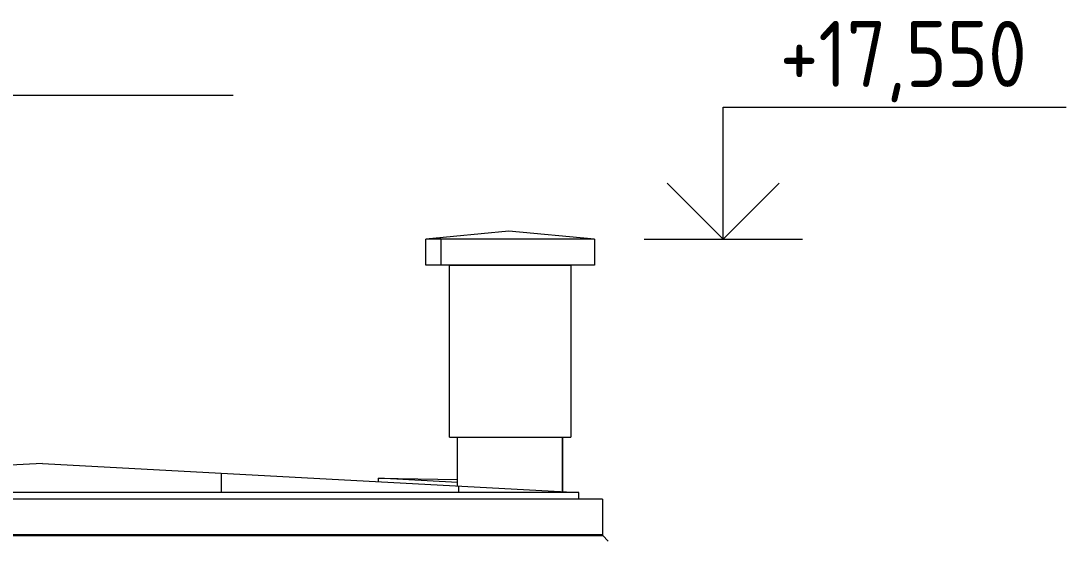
# Model space of a CAD drawing. Header units: millimetres. Extents: x -515342 to 330399, y -224905 to 507333.
# Drawn here: x 168504 to 172467, y 18474 to 20445 of the extents above; entities that cross this region are included whole.
import ezdxf

# ---------------------------------------------------------------- set-up
doc = ezdxf.new("R2010")
doc.units = ezdxf.units.MM
for name, color, linetype, lineweight in [('Аннотация', 7, 'Continuous', 0), ('Крыша', 7, 'Continuous', 0), ('Крыша штриховка', 7, 'Continuous', 0), ('Линии', 7, 'Continuous', 0), ('Марки', 7, 'Continuous', 0), ('Ограждение', 7, 'Continuous', 0), ('Отметки', 7, 'Continuous', 0), ('Стены внутренние', 7, 'Continuous', 0), ('Стены наружные', 7, 'Continuous', 0), ('Стены штриховка поверхности', 7, 'Continuous', 0)]:
    doc.layers.add(name, color=color, linetype=linetype, lineweight=lineweight)
doc.styles.add('GOST Common_1', font='', dxfattribs={"width": 0.9, "height": 250})
doc.styles.get('GOST Common_1').set_extended_font_data('GOST Common')

# ---------------------------------------------------------------- blocks, each defined once
blk = doc.blocks.new('Ограждение - Ограждение-9651618-О_АР_Эскиз_Фасад 12-1 копия 1')
at = {"layer": 'Ограждение'}
for p, q in [((-12055, 16565), (-16355, 16565)), ((-12145, 16567.7), (-12055, 16565)), ((-12055, 16565), (-12055, 16430)), ((-16356.2, 16426.7), (-12053.8, 16426.7)), ((-12055, 16430), (-16355, 16430)), ((-12053.8, 16426.7), (-12033.2, 16406.2))]:
    blk.add_line(p, q, dxfattribs=at)
blk.add_open_spline([(-12055, 16430), (-12055, 16429.6), (-12054.9, 16428.8), (-12054.5, 16427.7), (-12054.1, 16427), (-12053.8, 16426.7)], degree=3, dxfattribs=at)
blk = doc.blocks.new('Высотные отметки - Стрелка вверх-5091-О_АР_Эскиз_Фасад 12-1 копия 1')
at = {"layer": 'Аннотация'}
for p, q in [((-52632.9, -500), (-53932.9, -500)), ((-52632.9, -1000), (-52632.9, -500)), ((-52632.9, -1000), (-52845.1, -787.8)), ((-52632.9, -1000), (-52420.8, -787.8)), ((-52332.9, -1000), (-52932.9, -1000))]:
    blk.add_line(p, q, dxfattribs=at)
blk = doc.blocks.new('ASVP_Марка_Ограждение - Типоразмер_Марка_Полка15-3111890-О_АР_Эскиз_Фасад 12-1 копия 1')
at = {"layer": 'Марки'}
blk.add_line((-88175, 18060), (-86675, 18060), dxfattribs=at)

msp = doc.modelspace()

# ---------------------------------------------------------------- hatches: boundary and pattern name
at = {"layer": 'Крыша штриховка'}
h = msp.add_hatch(dxfattribs=at)
h.set_pattern_fill('FP_88', color=256, style=0, pattern_type=2)
h.set_pattern_definition([(0, (161093.7, 19816.75), (0, 283.574), []), (90, (161093.7, 19816.75), (-900, 6e-14), [])])
h.paths.add_polyline_path([(170678.6864, 19617.9355), (170353.6864, 19647.9355), (170038.6864, 19617.9355), (170446.5172, 19617.9355)])
h = msp.add_hatch(dxfattribs=at)
h.set_pattern_fill('FP_87', color=256, style=0, pattern_type=2)
h.set_pattern_definition([(0, (161094, 15168), (0, 10000), []), (90, (161093.7, 15167.7), (-900, 6e-14), [])])
h.paths.add_polyline_path([(170038.6864, 19519.7355), (170678.6864, 19519.7355), (170678.6864, 19617.9355), (170038.6864, 19617.9355)])
h = msp.add_hatch(dxfattribs=at)
h.set_pattern_fill('FP_95', color=256, style=0, pattern_type=2)
h.set_pattern_definition([(0, (182763.7, 19207), (0, 867.806), []), (90, (182763.7, 19207), (-900, 6e-14), [])])
h.paths.add_polyline_path([(169859.5198, 18657.9355), (170618.6864, 18657.9355), (168585.1015, 18767.9355), (166498.6864, 18657.9355), (169546.9874, 18657.9355)])
h = msp.add_hatch(dxfattribs=at)
h.set_pattern_fill('FP_97', color=256, style=0, pattern_type=2)
h.set_pattern_definition([(0, (182813.52, 18594.16), (-7407.813, 196.253), []), (178.482, (182813.52, 18594.16), (-604.429992, 0.004956), [])])
h.paths.add_polyline_path([(170158.6864, 18695.8176), (170158.6864, 18707.6491), (169859.5198, 18712.0001), (170127.2109, 18697.5202)])
at = {"layer": 'Стены штриховка поверхности'}
h = msp.add_hatch(dxfattribs=at)
h.set_pattern_fill('FP_198', color=256, style=0, pattern_type=2)
h.set_pattern_definition([(0, (170554, 15168), (0, 10000), []), (90, (170553.7, 15167.7), (-900, 6e-14), [])])
h.paths.add_polyline_path([(170558.6864, 18661.181), (170558.6864, 18867.7355), (170168.6864, 18867.7355), (170168.6864, 18682.2767), (170446.5172, 18667.2484)])

# ---------------------------------------------------------------- linework, layer by layer
at = {"layer": 'Крыша'}
for p, q in [((170353.6864, 19647.9355), (170038.6864, 19617.9355)), ((170038.6864, 19519.7355), (170038.6864, 19617.9355)), ((170678.6864, 19617.9355), (170038.6864, 19617.9355)), ((170678.6864, 19617.9355), (170353.6864, 19647.9355)), ((170678.6864, 19617.9355), (170678.6864, 19519.7355)), ((170678.6864, 19519.7355), (170038.6864, 19519.7355)), ((168585.1015, 18767.9355), (166498.6864, 18657.9355)), ((168585.1015, 18767.9355), (170618.6864, 18657.9355)), ((169859.5198, 18699.0001), (169859.5198, 18712.0001)), ((170158.6864, 18695.8176), (169859.5198, 18712.0001)), ((169859.5198, 18712.0001), (170158.6864, 18707.6491)), ((170618.6864, 18657.9355), (166498.6864, 18657.9355)), ((170618.6864, 18635.4355), (170618.6864, 18657.9355))]:
    msp.add_line(p, q, dxfattribs=at)
at = {"layer": 'Линии'}
msp.add_line((170967.6989, 19617.9355), (171267.6989, 19617.9355), dxfattribs=at)
at = {"layer": 'Отметки'}
msp.add_line((170967.6989, 19617.9355), (171166.5761, 19617.9355), dxfattribs=at)
at = {"layer": 'Стены внутренние'}
for p, q in [((170128.6864, 18867.7355), (170128.6864, 19517.7355)), ((170588.6864, 19517.7355), (170128.6864, 19517.7355)), ((170588.6864, 19517.7355), (170588.6864, 18867.7355)), ((170128.6864, 18867.7355), (170588.6864, 18867.7355))]:
    msp.add_line(p, q, dxfattribs=at)
at = {"layer": 'Стены наружные'}
for p, q in [((170158.6864, 18682.8176), (170158.6864, 18867.7355)), ((170558.6864, 18661.181), (170558.6864, 18867.7355))]:
    msp.add_line(p, q, dxfattribs=at)

# ---------------------------------------------------------------- block references
at = {"layer": 'Марки'}
msp.add_blockref('ASVP_Марка_Ограждение - Типоразмер_Марка_Полка15-3111890-О_АР_Эскиз_Фасад 12-1 копия 1', (255983.6864, 2103.0637), dxfattribs=at)
at = {"layer": 'Ограждение'}
msp.add_blockref('Ограждение - Ограждение-9651618-О_АР_Эскиз_Фасад 12-1 копия 1', (182763.6864, 2067.7355), dxfattribs=at)
at = {"layer": 'Отметки', "extrusion": (0, 0, -1)}
msp.add_blockref('Высотные отметки - Стрелка вверх-5091-О_АР_Эскиз_Фасад 12-1 копия 1', (-118533.6332, 20617.8928), dxfattribs=at)

# ---------------------------------------------------------------- texts
at = {"layer": 'Отметки', "insert": (171381.3298, 20444.6426), "char_height": 250, "width": 1164.590943, "attachment_point": 1, "line_spacing_factor": 1.022761, "style": 'GOST Common_1'}
msp.add_mtext('+17,550', dxfattribs=at)

doc.saveas('drawing.dxf')
